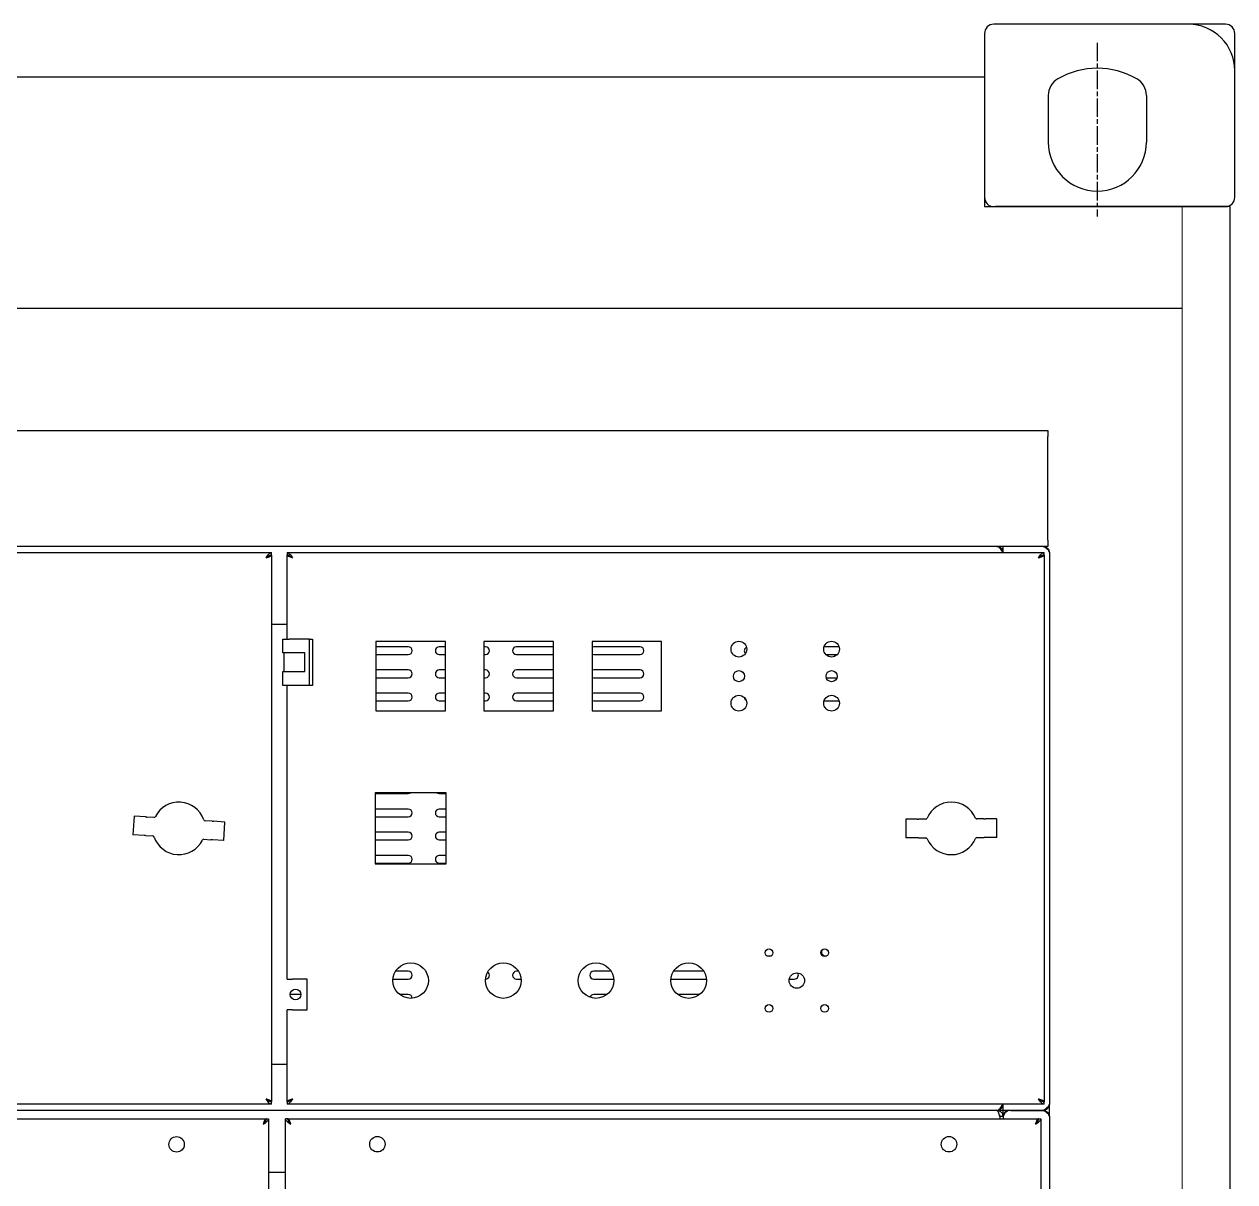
# Model space of a CAD drawing. Extents: x 59521 to 184406, y -1257 to 56672.
# Drawn here: x 63372 to 64155, y 15501 to 16251 of the extents above; entities that cross this region are included whole.
import ezdxf

# ---------------------------------------------------------------- set-up
doc = ezdxf.new("R2010")
doc.units = 0
doc.header["$MEASUREMENT"] = 0
doc.linetypes.add('AM_ISO08W050', pattern=[18, 12, -1.5, 3, -1.5])
doc.layers.get('0').update_dxf_attribs({"linetype": 'CONTINUOUS'})
for name, color, linetype, lineweight in [('AM_0', 7, 'CONTINUOUS', 30), ('AM_7N', 4, 'AM_ISO08W050', 25), ('CO', 7, 'CONTINUOUS', 9), ('THICK', 7, 'CONTINUOUS', 0)]:
    doc.layers.add(name, color=color, linetype=linetype, lineweight=lineweight)

# ---------------------------------------------------------------- blocks, each defined once
blk = doc.blocks.new('hu7888')
at = {"color": 87, "linetype": 'Continuous', "lineweight": 25}
for p, q in [((-503.86, 1116.4), (894.14, 1116.4)), ((894.14, 1116.4), (894.14, 1112.4)), ((894.14, 1045.4), (894.14, 1112.4)), ((894.14, 1045.4), (894.14, 1041.4)), ((894.14, 1041.4), (-503.86, 1041.4)), ((-48.36, 1037.4), (391.64, 1037.4)), ((391.06, 1035.8), (391.64, 1035.8)), ((391.64, 1035.9), (391.64, 1037.4)), ((391.64, 1035.8), (391.64, 682)), ((401.64, 1037.4), (401.64, 1035.9)), ((401.64, 1037.4), (891.64, 1037.4)), ((402.09, 1035.8), (401.64, 1035.8)), ((401.64, 981.4), (401.64, 1035.8)), ((865.14, 1039.4), (864.59, 1039.4)), ((865.14, 1037.4), (865.14, 1041.4)), ((891.14, 1035.8), (891.64, 1035.8)), ((891.64, 1035.9), (891.64, 1037.4)), ((891.64, 1035.8), (891.64, 682)), ((895.14, 1037.4), (895.14, 680.4)), ((401.64, 990.9), (391.64, 990.9)), ((398.94, 972.4), (398.94, 981.4)), ((398.94, 981.4), (402.94, 981.4)), ((416.14, 981.4), (402.94, 981.4)), ((416.14, 951.4), (416.14, 981.4)), ((416.14, 981.4), (418.14, 981.4)), ((418.14, 981.4), (418.14, 951.4)), ((459.14, 979.9), (459.14, 934.9)), ((504.14, 979.9), (459.14, 979.9)), ((504.14, 934.9), (504.14, 979.9)), ((574.14, 979.9), (529.14, 979.9)), ((529.14, 979.9), (529.14, 934.9)), ((574.14, 934.9), (574.14, 979.9)), ((644.14, 979.9), (599.14, 979.9)), ((599.14, 979.9), (599.14, 934.9)), ((644.14, 934.9), (644.14, 979.9)), ((402.94, 972.4), (398.94, 972.4)), ((399.84, 960.4), (399.84, 972.4)), ((413.14, 972.4), (402.94, 972.4)), ((412.84, 972.4), (412.84, 960.4)), ((413.14, 960.4), (413.14, 972.4)), ((480.14, 976.4), (459.14, 976.4)), ((504.14, 976.4), (500.14, 976.4)), ((530.14, 976.4), (529.14, 976.4)), ((574.14, 976.4), (550.14, 976.4)), ((630.14, 976.4), (600.14, 976.4)), ((750.14, 976.4), (749.21, 976.22)), ((759.01, 976.4), (750.14, 976.4)), ((459.14, 971.4), (480.14, 971.4)), ((500.14, 971.4), (504.14, 971.4)), ((529.14, 971.4), (530.14, 971.4)), ((550.14, 971.4), (574.14, 971.4)), ((600.14, 971.4), (630.14, 971.4)), ((750.43, 971.4), (757.85, 971.4)), ((398.94, 951.4), (398.94, 960.4)), ((398.94, 960.4), (402.94, 960.4)), ((402.94, 960.4), (413.14, 960.4)), ((480.14, 961.4), (459.14, 961.4)), ((459.14, 956.4), (480.14, 956.4)), ((504.14, 961.4), (500.14, 961.4)), ((500.14, 956.4), (504.14, 956.4)), ((530.14, 961.4), (529.14, 961.4)), ((529.14, 956.4), (530.14, 956.4)), ((574.14, 961.4), (550.14, 961.4)), ((550.14, 956.4), (574.14, 956.4)), ((630.14, 961.4), (600.14, 961.4)), ((600.14, 956.4), (630.14, 956.4)), ((750.68, 956.4), (757.6, 956.4)), ((402.94, 951.4), (398.94, 951.4)), ((401.64, 761.4), (401.64, 951.4)), ((416.14, 951.4), (402.94, 951.4)), ((418.14, 951.4), (416.14, 951.4)), ((480.14, 946.4), (459.14, 946.4)), ((459.14, 941.4), (480.14, 941.4)), ((504.14, 946.4), (500.14, 946.4)), ((500.14, 941.4), (504.14, 941.4)), ((530.14, 946.4), (529.14, 946.4)), ((529.14, 941.4), (530.14, 941.4)), ((574.14, 946.4), (550.14, 946.4)), ((550.14, 941.4), (574.14, 941.4)), ((630.14, 946.4), (600.14, 946.4)), ((600.14, 941.4), (630.14, 941.4)), ((749.31, 941.54), (750.14, 941.4)), ((750.14, 941.4), (759.01, 941.4)), ((459.14, 934.9), (504.14, 934.9)), ((529.14, 934.9), (574.14, 934.9)), ((599.14, 934.9), (644.14, 934.9)), ((458.64, 881.9), (458.64, 835.9)), ((504.64, 881.9), (458.64, 881.9)), ((458.64, 881.4), (480.14, 881.4)), ((500.14, 881.4), (504.64, 881.4)), ((504.64, 835.9), (504.64, 881.9)), ((480.14, 871.4), (458.64, 871.4)), ((504.64, 871.4), (500.14, 871.4)), ((302.64, 866.78), (301.87, 854.8)), ((309.99, 866.3), (302.73, 866.77)), ((315.47, 865.95), (310.89, 866.25)), ((353.15, 863.53), (348.57, 863.82)), ((361.32, 863), (354.06, 863.47)), ((360.64, 851.02), (361.41, 863)), ((458.64, 866.4), (480.14, 866.4)), ((500.14, 866.4), (504.64, 866.4)), ((802.16, 864.76), (802.22, 852.76)), ((809.53, 864.8), (802.25, 864.77)), ((815.03, 864.82), (810.44, 864.8)), ((852.78, 865), (848.19, 864.98)), ((860.97, 865.03), (853.69, 865)), ((861.11, 853.04), (861.06, 865.04)), ((309.22, 854.33), (301.96, 854.8)), ((310.12, 854.27), (314.7, 853.98)), ((480.14, 856.4), (458.64, 856.4)), ((504.64, 856.4), (500.14, 856.4)), ((347.8, 851.85), (352.38, 851.55)), ((360.55, 851.03), (353.29, 851.5)), ((458.64, 851.4), (480.14, 851.4)), ((500.14, 851.4), (504.64, 851.4)), ((809.58, 852.8), (802.31, 852.77)), ((810.49, 852.8), (815.08, 852.82)), ((848.25, 852.98), (852.84, 853)), ((861.02, 853.03), (853.75, 853)), ((480.14, 841.4), (458.64, 841.4)), ((504.64, 841.4), (500.14, 841.4)), ((458.64, 836.4), (480.14, 836.4)), ((458.64, 835.9), (504.64, 835.9)), ((500.14, 836.4), (504.64, 836.4)), ((712.14, 776.4), (715.14, 776.4)), ((750.14, 776.4), (751.14, 776.4)), ((401.64, 761.4), (405.14, 761.4)), ((414.64, 761.4), (405.14, 761.4)), ((414.64, 741.4), (414.64, 761.4)), ((470.18, 761.4), (480.14, 761.4)), ((480.14, 766.4), (471.83, 766.4)), ((551.45, 766.4), (550.14, 766.4)), ((550.14, 761.4), (553.09, 761.4)), ((611.45, 766.4), (600.14, 766.4)), ((600.14, 761.4), (613.09, 761.4)), ((650.18, 761.4), (673.09, 761.4)), ((671.45, 766.4), (651.83, 766.4)), ((726.74, 761.4), (730.14, 761.4)), ((410.64, 751.4), (403.64, 751.4)), ((480.14, 751.4), (474.48, 751.4)), ((608.8, 751.4), (600.14, 751.4)), ((668.8, 751.4), (654.48, 751.4)), ((401.64, 682), (401.64, 741.4)), ((405.14, 741.4), (401.64, 741.4)), ((405.14, 741.4), (414.64, 741.4)), ((391.64, 706.4), (401.64, 706.4)), ((391.19, 682), (391.64, 682)), ((391.64, 680.4), (391.64, 681.9)), ((402.05, 682), (401.64, 682)), ((401.64, 681.9), (401.64, 680.4)), ((891.14, 682), (891.64, 682)), ((891.64, 680.4), (891.64, 681.9)), ((861.14, 676.4), (-470.86, 676.4)), ((391.64, 680.4), (-48.36, 680.4)), ((891.64, 680.4), (401.64, 680.4)), ((865.14, 676.4), (861.14, 676.4)), ((864.51, 674.4), (865.14, 674.4)), ((865.14, 678.4), (864.52, 678.4)), ((865.14, 676.4), (865.14, 680.4)), ((891.14, 676.4), (865.14, 676.4)), ((865.14, 674.4), (865.14, 676.4)), ((865.14, 674.4), (865.67, 674.4)), ((870.14, 676.4), (891.14, 676.4)), ((895.14, 672.4), (895.14, 680.4)), ((-47.76, 670.9), (388.04, 670.9)), ((388.04, 670.9), (388.04, 670.49)), ((388.14, 670.9), (389.64, 670.9)), ((389.64, 670.9), (389.64, -117.1)), ((400.64, -117), (400.64, 671)), ((402.14, 671), (400.64, 671)), ((402.24, 671), (888.04, 671)), ((402.24, 670.43), (402.24, 671)), ((863.04, 672.4), (863.04, 671)), ((865.14, 672.4), (863.14, 672.4)), ((863.14, 672.4), (863.14, 671)), ((865.14, 672.4), (865.14, 671)), ((865.14, 671.4), (865.14, 671)), ((888.04, 671), (888.04, 670.59)), ((888.14, 671), (889.64, 671)), ((889.64, 671), (889.64, -117)), ((895.14, 672.4), (895.14, -117.1)), ((389.64, 636.4), (400.64, 636.4))]:
    blk.add_line(p, q, dxfattribs=at)
at = {"color": 87, "linetype": 'Continuous', "lineweight": 25, "flags": 128}
for points in [[(600.14, 976.4), (599.18, 976.21), (599.14, 976.19)], [(599.14, 971.61), (599.18, 971.59), (600.14, 971.4)], [(600.14, 961.4), (599.18, 961.21), (599.14, 961.19)], [(599.14, 956.61), (599.18, 956.59), (600.14, 956.4)], [(600.14, 946.4), (599.18, 946.21), (599.14, 946.19)], [(599.14, 941.61), (599.18, 941.59), (600.14, 941.4)], [(480.14, 881.4), (481.09, 881.59), (481.64, 881.9)], [(498.64, 881.9), (499.18, 881.59), (500.14, 881.4)], [(302.64, 866.78), (302.65, 866.78), (302.73, 866.77)], [(309.99, 866.3), (310.05, 866.3), (310.14, 866.29), (310.24, 866.29), (310.35, 866.28), (310.48, 866.27), (310.61, 866.26), (310.75, 866.25), (310.89, 866.25)], [(353.15, 863.53), (353.29, 863.52), (353.43, 863.51), (353.57, 863.5), (353.69, 863.49), (353.8, 863.49), (353.91, 863.48), (353.99, 863.48), (354.06, 863.47)], [(361.32, 863), (361.39, 863), (361.41, 863)], [(802.16, 864.76), (802.18, 864.76), (802.25, 864.77)], [(809.53, 864.8), (809.6, 864.8), (809.68, 864.8), (809.78, 864.8), (809.9, 864.8), (810.02, 864.8), (810.16, 864.8), (810.3, 864.8), (810.44, 864.8)], [(852.78, 865), (852.92, 865), (853.06, 865), (853.2, 865), (853.32, 865), (853.44, 865), (853.54, 865), (853.62, 865), (853.69, 865)], [(860.97, 865.03), (861.04, 865.04), (861.06, 865.04)], [(301.96, 854.8), (301.88, 854.8), (301.87, 854.8)], [(310.12, 854.27), (309.98, 854.28), (309.84, 854.29), (309.71, 854.3), (309.58, 854.31), (309.47, 854.31), (309.37, 854.32), (309.28, 854.32), (309.22, 854.33)], [(353.29, 851.5), (353.22, 851.5), (353.14, 851.51), (353.03, 851.51), (352.92, 851.52), (352.8, 851.53), (352.66, 851.54), (352.52, 851.55), (352.38, 851.55)], [(360.64, 851.02), (360.62, 851.02), (360.55, 851.03)], [(802.31, 852.77), (802.23, 852.76), (802.22, 852.76)], [(810.49, 852.8), (810.35, 852.8), (810.21, 852.8), (810.08, 852.8), (809.95, 852.8), (809.84, 852.8), (809.74, 852.8), (809.65, 852.8), (809.58, 852.8)], [(853.75, 853), (853.68, 853), (853.59, 853), (853.49, 853), (853.38, 853), (853.25, 853), (853.12, 853), (852.98, 853), (852.84, 853)], [(861.11, 853.04), (861.1, 853.04), (861.02, 853.03)]]:
    blk.add_lwpolyline(points, dxfattribs=at)
at = {"color": 87, "linetype": 'Continuous', "lineweight": 25}
for centre, radius in [((694.14, 974.9), 5.1), ((754.14, 974.9), 5.1), ((694.14, 957.4), 3.6), ((754.14, 957.4), 3.6), ((694.14, 939.9), 5.1), ((754.14, 939.9), 5.1), ((713.64, 778.4), 2.5), ((749.64, 778.4), 2.5), ((481.64, 760.4), 11.5), ((541.64, 760.4), 11.5), ((601.64, 760.4), 11.5), ((661.64, 760.4), 11.5), ((731.64, 760.4), 5), ((407.14, 751.4), 3.5), ((713.64, 742.4), 2.5), ((749.64, 742.4), 2.5), ((330.14, 654.4), 5), ((460.14, 654.5), 5), ((830.14, 654.5), 5)]:
    blk.add_circle(centre, radius, dxfattribs=at)
for centre, radius, start, end in [((480.14, 973.9), 2.5, 270, 90), ((500.14, 973.9), 2.5, 90, 270), ((530.14, 973.9), 2.5, 270, 90), ((550.14, 973.9), 2.5, 90, 270), ((630.14, 973.9), 2.5, 270, 90), ((700.14, 973.9), 2.5, 115.06837, 226.00698), ((480.14, 958.9), 2.5, 270, 90), ((500.14, 958.9), 2.5, 90, 270), ((530.14, 958.9), 2.5, 270, 90), ((550.14, 958.9), 2.5, 90, 270), ((630.14, 958.9), 2.5, 270, 90), ((480.14, 943.9), 2.5, 270, 90), ((500.14, 943.9), 2.5, 90, 270), ((530.14, 943.9), 2.5, 270, 90), ((550.14, 943.9), 2.5, 90, 270), ((630.14, 943.9), 2.5, 270, 90), ((700.14, 943.9), 2.5, 187.09294, 240.2872), ((331.64, 858.9), 17, 19.20782, 153.43706), ((480.14, 868.9), 2.5, 270, 90), ((500.14, 868.9), 2.5, 90, 270), ((831.64, 858.9), 17, 23.1486, 157.37784), ((315.54, 866.95), 1, 266.32244, 333.43706), ((348.64, 864.82), 1, 199.20782, 266.32244), ((815.02, 865.82), 1, 270.26322, 337.37784), ((848.19, 865.98), 1, 203.1486, 270.26322), ((480.14, 853.9), 2.5, 270, 90), ((500.14, 853.9), 2.5, 90, 270), ((314.64, 852.98), 1, 19.20782, 86.32244), ((331.64, 858.9), 17, 199.20782, 333.43706), ((347.74, 850.85), 1, 86.32244, 153.43706), ((815.09, 851.82), 1, 23.1486, 90.26322), ((831.64, 858.9), 17, 203.1486, 337.37784), ((848.25, 851.98), 1, 90.26322, 157.37784), ((480.14, 838.9), 2.5, 270, 90), ((500.14, 838.9), 2.5, 90, 270), ((750.14, 778.9), 2.5, 143.13244, 270), ((480.14, 763.9), 2.5, 270, 90), ((530.14, 763.9), 2.5, 270, 55.14582), ((550.14, 763.9), 2.5, 90, 270), ((600.14, 763.9), 2.5, 90, 270), ((730.14, 763.9), 2.5, 270, 36.09688), ((480.14, 748.9), 2.5, 0.99763, 90), ((600.14, 748.9), 2.5, 90, 164.13955), ((870.14, 671.4), 5, 90, 180), ((869.14, 672.4), 4, 90, 180)]:
    blk.add_arc(centre, radius, start, end, dxfattribs=at)
for points, knots in [([(388.14, 1033.9), (388.43, 1034.36), (389.01, 1035.28), (389.89, 1036.43), (390.76, 1037.24), (391.35, 1037.35), (391.64, 1037.4)], [0, 0, 0, 0, 0.249999, 0.499994, 0.749994, 1, 1, 1, 1]), ([(388.14, 1033.9), (388.43, 1034.16), (389.01, 1034.69), (389.89, 1035.35), (390.76, 1035.81), (391.35, 1035.87), (391.64, 1035.9)], [0, 0, 0, 0, 0.249994, 0.499987, 0.74999, 1, 1, 1, 1]), ([(391.64, 1035.8), (391.59, 1035.66), (391.51, 1035.37), (390.83, 1034.94), (389.85, 1034.5), (388.88, 1034.16), (388.3, 1033.96), (388.14, 1033.9)], [0, 0, 0, 0, 0.227181, 0.454432, 0.68167, 0.908918, 1, 1, 1, 1]), ([(390.01, 1035.37), (389.9, 1035.22), (389.68, 1034.91), (389.03, 1034.44), (388.47, 1034.1), (388.17, 1033.92), (388.14, 1033.9)], [0, 0, 0, 0, 0.3064321, 0.6303504, 0.9542621, 1, 1, 1, 1]), ([(401.64, 1037.4), (401.91, 1037.35), (402.48, 1037.26), (403.36, 1036.47), (404.25, 1035.3), (404.84, 1034.37), (405.14, 1033.9)], [0, 0, 0, 0, 0.2360613, 0.4909112, 0.7457978, 1, 1, 1, 1]), ([(401.64, 1035.9), (402.01, 1035.85), (402.77, 1035.75), (403.93, 1034.98), (404.72, 1034.27), (405.14, 1033.9)], [0, 0, 0, 0, 0.321952, 0.644865, 1, 1, 1, 1]), ([(405.14, 1033.9), (404.68, 1034.06), (403.76, 1034.38), (402.6, 1034.85), (401.8, 1035.32), (401.69, 1035.64), (401.64, 1035.8)], [0, 0, 0, 0, 0.249998, 0.499995, 0.749994, 1, 1, 1, 1]), ([(405.14, 1033.9), (404.87, 1034.06), (404.35, 1034.38), (403.71, 1034.85), (403.34, 1035.17), (403.29, 1035.33), (403.29, 1035.33)], [0, 0, 0, 0, 0.332318, 0.664626, 0.996949, 1, 1, 1, 1]), ([(865.14, 1037.4), (864.8, 1037.92), (864.14, 1038.97), (863.14, 1040.29), (862.14, 1041.22), (861.47, 1041.34), (861.14, 1041.4)], [0, 0, 0, 0, 0.249998, 0.500003, 0.750009, 1, 1, 1, 1]), ([(861.14, 1041.4), (861.61, 1041.35), (862.55, 1041.26), (863.79, 1040.5), (864.69, 1039.41), (865.09, 1038.3), (865.13, 1037.61), (865.14, 1037.4)], [0, 0, 0, 0, 0.2243208, 0.4486858, 0.6730393, 0.8974053, 1, 1, 1, 1]), ([(888.14, 1033.9), (888.43, 1034.36), (889.01, 1035.28), (889.89, 1036.43), (890.76, 1037.24), (891.35, 1037.35), (891.64, 1037.4)], [0, 0, 0, 0, 0.250003, 0.499997, 0.749995, 1, 1, 1, 1]), ([(888.14, 1033.9), (888.43, 1034.16), (889.01, 1034.69), (889.89, 1035.35), (890.76, 1035.81), (891.35, 1035.87), (891.64, 1035.9)], [0, 0, 0, 0, 0.250001, 0.499992, 0.749992, 1, 1, 1, 1]), ([(891.64, 1035.8), (891.59, 1035.66), (891.51, 1035.37), (890.83, 1034.94), (889.85, 1034.5), (888.88, 1034.16), (888.3, 1033.96), (888.14, 1033.9)], [0, 0, 0, 0, 0.22718, 0.454434, 0.681667, 0.908914, 1, 1, 1, 1]), ([(890.01, 1035.37), (889.9, 1035.22), (889.68, 1034.91), (889.03, 1034.44), (888.47, 1034.1), (888.17, 1033.92), (888.14, 1033.9)], [0, 0, 0, 0, 0.306426, 0.630335, 0.954253, 1, 1, 1, 1]), ([(895.14, 1037.4), (895.08, 1037.74), (894.95, 1038.42), (893.99, 1039.44), (892.66, 1040.43), (891.63, 1041.09), (891.14, 1041.4)], [0, 0, 0, 0, 0.25464, 0.509536, 0.764435, 1, 1, 1, 1]), ([(891.14, 1041.4), (891.66, 1041.34), (892.71, 1041.22), (894.03, 1040.29), (894.96, 1038.97), (895.08, 1037.92), (895.14, 1037.4)], [0, 0, 0, 0, 0.250006, 0.500001, 0.750008, 1, 1, 1, 1]), ([(388.14, 683.9), (388.6, 683.74), (389.51, 683.42), (390.67, 682.95), (391.48, 682.47), (391.58, 682.16), (391.64, 682)], [0, 0, 0, 0, 0.249997, 0.499994, 0.749994, 1, 1, 1, 1]), ([(391.64, 680.4), (391.36, 680.45), (390.79, 680.54), (389.92, 681.33), (389.03, 682.5), (388.43, 683.43), (388.14, 683.9)], [0, 0, 0, 0, 0.23606, 0.490909, 0.745798, 1, 1, 1, 1]), ([(391.64, 681.9), (391.26, 681.95), (390.51, 682.05), (389.34, 682.82), (388.55, 683.53), (388.14, 683.9)], [0, 0, 0, 0, 0.321951, 0.644869, 1, 1, 1, 1]), ([(388.14, 683.9), (388.4, 683.74), (388.93, 683.42), (389.57, 682.95), (389.94, 682.63), (389.99, 682.47), (389.99, 682.47)], [0, 0, 0, 0, 0.33232, 0.664629, 0.99696, 1, 1, 1, 1]), ([(405.14, 683.9), (404.86, 683.46), (404.28, 682.56), (403.41, 681.39), (402.52, 680.56), (401.93, 680.45), (401.64, 680.4)], [0, 0, 0, 0, 0.238477, 0.493329, 0.748219, 1, 1, 1, 1]), ([(405.14, 683.9), (404.76, 683.57), (404.01, 682.89), (402.84, 682.08), (402.05, 681.96), (401.64, 681.9)], [0, 0, 0, 0, 0.321933, 0.644847, 1, 1, 1, 1]), ([(401.64, 682), (401.69, 682.16), (401.8, 682.47), (402.6, 682.95), (403.76, 683.42), (404.68, 683.74), (405.14, 683.9)], [0, 0, 0, 0, 0.250006, 0.500006, 0.750003, 1, 1, 1, 1]), ([(403.29, 682.46), (403.29, 682.47), (403.34, 682.63), (403.71, 682.95), (404.35, 683.42), (404.87, 683.74), (405.14, 683.9)], [0, 0, 0, 0, 0.007261, 0.338185, 0.669087, 1, 1, 1, 1]), ([(891.64, 680.4), (891.36, 680.45), (890.79, 680.54), (889.92, 681.33), (889.03, 682.5), (888.43, 683.43), (888.14, 683.9)], [0, 0, 0, 0, 0.2360638, 0.4909118, 0.7457948, 1, 1, 1, 1]), ([(888.14, 683.9), (888.6, 683.74), (889.51, 683.42), (890.67, 682.95), (891.48, 682.47), (891.58, 682.16), (891.64, 682)], [0, 0, 0, 0, 0.250005, 0.499996, 0.749995, 1, 1, 1, 1]), ([(888.14, 683.9), (888.4, 683.74), (888.93, 683.42), (889.57, 682.95), (889.94, 682.63), (889.99, 682.47), (889.99, 682.47)], [0, 0, 0, 0, 0.3323246, 0.66463, 0.9969616, 1, 1, 1, 1]), ([(891.64, 681.9), (891.26, 681.95), (890.51, 682.05), (889.34, 682.82), (888.55, 683.53), (888.14, 683.9)], [0, 0, 0, 0, 0.321953, 0.644868, 1, 1, 1, 1]), ([(861.14, 676.4), (861.48, 676.46), (862.16, 676.59), (863.18, 677.55), (864.17, 678.88), (864.82, 679.91), (865.14, 680.4)], [0, 0, 0, 0, 0.254642, 0.509536, 0.764434, 1, 1, 1, 1]), ([(865.14, 680.4), (865.08, 679.88), (864.96, 678.83), (864.03, 677.51), (862.71, 676.58), (861.66, 676.46), (861.14, 676.4)], [0, 0, 0, 0, 0.250003, 0.499999, 0.750005, 1, 1, 1, 1]), ([(861.14, 676.4), (861.67, 676.34), (862.74, 676.21), (864.08, 675.25), (864.97, 673.92), (865.08, 672.89), (865.14, 672.4)], [0, 0, 0, 0, 0.2546477, 0.5095426, 0.7644334, 1, 1, 1, 1]), ([(863.04, 672.4), (862.88, 672.92), (862.56, 673.97), (862.09, 675.29), (861.61, 676.22), (861.3, 676.34), (861.14, 676.4)], [0, 0, 0, 0, 0.250001, 0.500008, 0.750011, 1, 1, 1, 1]), ([(891.14, 676.4), (891.67, 676.74), (892.74, 677.42), (894.08, 678.44), (894.97, 679.43), (895.08, 680.09), (895.14, 680.4)], [0, 0, 0, 0, 0.254652, 0.509543, 0.764439, 1, 1, 1, 1]), ([(895.14, 680.4), (895.08, 679.88), (894.96, 678.83), (894.03, 677.51), (892.71, 676.58), (891.66, 676.46), (891.14, 676.4)], [0, 0, 0, 0, 0.249997, 0.5, 0.749993, 1, 1, 1, 1]), ([(895.14, 672.4), (895.08, 672.74), (894.95, 673.42), (893.99, 674.44), (892.66, 675.43), (891.63, 676.09), (891.14, 676.4)], [0, 0, 0, 0, 0.2546403, 0.5095386, 0.7644353, 1, 1, 1, 1]), ([(891.14, 676.4), (891.66, 676.34), (892.71, 676.22), (894.03, 675.29), (894.96, 673.97), (895.08, 672.92), (895.14, 672.4)], [0, 0, 0, 0, 0.250007, 0.499997, 0.750004, 1, 1, 1, 1]), ([(388.04, 670.9), (387.88, 670.85), (387.56, 670.74), (387.09, 669.93), (386.61, 668.78), (386.3, 667.86), (386.14, 667.4)], [0, 0, 0, 0, 0.250007, 0.500004, 0.749998, 1, 1, 1, 1]), ([(386.14, 667.4), (386.47, 667.78), (387.14, 668.53), (387.96, 669.69), (388.08, 670.49), (388.14, 670.9)], [0, 0, 0, 0, 0.321939, 0.644855, 1, 1, 1, 1]), ([(386.14, 667.4), (386.57, 667.68), (387.47, 668.25), (388.64, 669.12), (389.47, 670.01), (389.58, 670.6), (389.64, 670.9)], [0, 0, 0, 0, 0.236058, 0.4909, 0.745795, 1, 1, 1, 1]), ([(387.57, 669.25), (387.57, 669.25), (387.41, 669.2), (387.09, 668.83), (386.61, 668.19), (386.3, 667.66), (386.14, 667.4)], [0, 0, 0, 0, 0.007267, 0.338159, 0.669079, 1, 1, 1, 1]), ([(400.64, 671), (400.69, 670.71), (400.8, 670.13), (401.6, 669.25), (402.76, 668.37), (403.68, 667.79), (404.14, 667.5)], [0, 0, 0, 0, 0.250006, 0.500004, 0.749998, 1, 1, 1, 1]), ([(402.14, 671), (402.17, 670.71), (402.23, 670.13), (402.69, 669.25), (403.35, 668.37), (403.88, 667.79), (404.14, 667.5)], [0, 0, 0, 0, 0.25001, 0.499999, 0.749998, 1, 1, 1, 1]), ([(404.14, 667.5), (403.99, 667.92), (403.71, 668.75), (403.27, 669.84), (402.84, 670.64), (402.5, 670.97), (402.29, 670.99), (402.24, 671)], [0, 0, 0, 0, 0.227183, 0.454418, 0.681668, 0.908922, 1, 1, 1, 1]), ([(404.14, 667.5), (404, 667.72), (403.71, 668.21), (403.26, 668.85), (402.91, 669.26), (402.71, 669.33), (402.68, 669.34)], [0, 0, 0, 0, 0.274573, 0.601185, 0.927897, 1, 1, 1, 1]), ([(862.67, 673.58), (862.76, 673.49), (863.08, 673.19), (863.11, 672.73), (863.14, 672.4)], [0, 0, 0, 0, 0.276127, 1, 1, 1, 1]), ([(888.04, 671), (887.88, 670.95), (887.56, 670.84), (887.09, 670.03), (886.61, 668.88), (886.3, 667.96), (886.14, 667.5)], [0, 0, 0, 0, 0.250006, 0.500007, 0.750003, 1, 1, 1, 1]), ([(886.14, 667.5), (886.47, 667.88), (887.14, 668.63), (887.96, 669.79), (888.08, 670.59), (888.14, 671)], [0, 0, 0, 0, 0.321941, 0.644854, 1, 1, 1, 1]), ([(886.14, 667.5), (886.57, 667.78), (887.47, 668.35), (888.64, 669.22), (889.47, 670.11), (889.58, 670.7), (889.64, 671)], [0, 0, 0, 0, 0.236052, 0.490901, 0.745798, 1, 1, 1, 1]), ([(887.57, 669.35), (887.57, 669.35), (887.41, 669.3), (887.09, 668.93), (886.61, 668.29), (886.3, 667.76), (886.14, 667.5)], [0, 0, 0, 0, 0.007256, 0.338158, 0.669084, 1, 1, 1, 1])]:
    blk.add_open_spline(points, degree=3, knots=knots, dxfattribs=at)

msp = doc.modelspace()

# ---------------------------------------------------------------- linework, layer by layer
at = {"layer": 'AM_0'}
for p, q in [((64034.617, 16204.37), (64034.617, 16174.278)), ((64098.117, 16204.37), (64098.117, 16174.278))]:
    msp.add_line(p, q, dxfattribs=at)
msp.add_lwpolyline([(64155.367, 16244.528, 0.4142138), (64149.367, 16250.528), (63999.367, 16250.528, 0.414214), (63993.367, 16244.528), (63993.367, 16138.528, 0.4142141), (63999.367, 16132.528), (64149.367, 16132.528, 0.4142125), (64155.367, 16138.528)], format="xyb", close=True, dxfattribs=at)
msp.add_lwpolyline([(64000.367, 13472.528), (64152.367, 13472.528), (64152.367, 16132.528), (64000.367, 16132.528)], dxfattribs=at)
for centre, radius, start, end in [((64125.367, 16220.528), 30, 359.9999, 89.99992), ((64066.367, 16171.028), 51, 59.9999, 119.99995), ((64047.117, 16204.37), 12.5, 119.99995, 180), ((64085.617, 16204.37), 12.5, 359.9999, 59.9998), ((64066.367, 16174.278), 31.75, 180, 359.9999)]:
    msp.add_arc(centre, radius, start, end, dxfattribs=at)
at = {"layer": 'AM_7N'}
msp.add_line((64066.367, 16238.528), (64066.367, 16126.028), dxfattribs=at)
at = {"layer": 'CO'}
msp.add_line((64121.367, 16132.528), (64121.367, 13472.532), dxfattribs=at)
at = {"layer": 'THICK', "lineweight": -3}
for p, q in [((61879.367, 16216.528), (63993.367, 16216.528)), ((63993.367, 16216.528), (63993.367, 16132.528)), ((63993.367, 16132.528), (64002.367, 16132.528)), ((64121.367, 16066.528), (61751.367, 16066.528))]:
    msp.add_line(p, q, dxfattribs=at)

# ---------------------------------------------------------------- block references
msp.add_blockref('hu7888', (63140.229, 14871.228))

doc.saveas('drawing.dxf')
